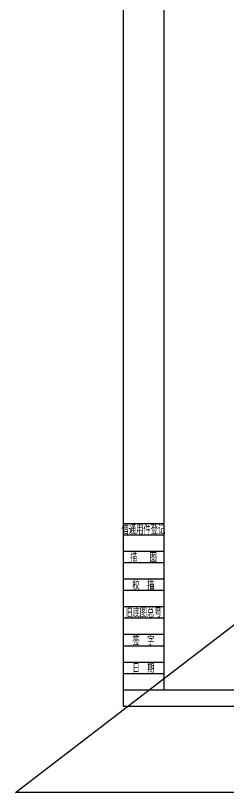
# Model space of a CAD drawing. Header units: millimetres. Extents: x -1762 to 42666, y -863 to 15979.
# Drawn here: x -910 to 397, y -629 to 4132 of the extents above; entities that cross this region are included whole.
import ezdxf
from ezdxf.enums import TextEntityAlignment as Align

# ---------------------------------------------------------------- set-up
doc = ezdxf.new("R2010")
doc.units = ezdxf.units.MM
doc.header["$LTSCALE"] = 10
doc.header["$MEASUREMENT"] = 0
doc.layers.get('DEFPOINTS').update_dxf_attribs({"linetype": 'CONTINUOUS'})
for name, color, linetype in [('1轮廓实线层', 7, 'CONTINUOUS'), ('2细线层', 3, 'CONTINUOUS'), ('图框层', 7, 'CONTINUOUS')]:
    doc.layers.add(name, color=color, linetype=linetype)
doc.styles.add('PC_TEXTSTYLE', font='romans.shx', dxfattribs={"width": 0.8, "bigfont": 'hzfs.shx'})

msp = doc.modelspace()

# ---------------------------------------------------------------- linework, layer by layer
at = {"layer": '1轮廓实线层', "ltscale": 14}
for p, q in [((-910.21, -629.25), (8552.97, 6614.39)), ((8836.87, -629.25), (-910.21, -629.25))]:
    msp.add_line(p, q, dxfattribs=at)
at = {"layer": '2细线层'}
for p, q in [((-250, 1020), (0, 1020)), ((-250, 950), (0, 950)), ((-250, 850), (0, 850)), ((-250, 780), (0, 780)), ((-250, 680), (0, 680)), ((-250, 610), (0, 610)), ((-250, 510), (0, 510)), ((-250, 440), (0, 440)), ((-250, 340), (0, 340)), ((-250, 270), (0, 270)), ((-250, 170), (0, 170)), ((-250, 100), (0, 100)), ((-250, 0), (0, 0))]:
    msp.add_line(p, q, dxfattribs=at)
at = {"layer": '2细线层', "ltscale": 14}
msp.add_point((0, 0), dxfattribs=at)
at = {"layer": 'DEFPOINTS', "color": 0, "ltscale": 14}
for p, q in [((-250, 5840), (-250, -100)), ((-250, -100), (8160, -100))]:
    msp.add_line(p, q, dxfattribs=at)
at = {"layer": '图框层', "color": 7, "ltscale": 14}
for p, q in [((0, 5740), (0, 0)), ((0, 0), (8060, 0))]:
    msp.add_line(p, q, dxfattribs=at)

# ---------------------------------------------------------------- texts
at = {"layer": '2细线层', "style": 'PC_TEXTSTYLE'}
for s, width, p in [('借通用件登记', 0.667, (-125, 985)), ('描   图', 0.6667, (-125, 815)), ('校  描', 0.667, (-125, 645)), ('旧底图总号', 0.667, (-125, 475)), ('签  字', 0.667, (-125, 305)), ('日  期', 0.667, (-124.94, 136))]:
    msp.add_text(s, height=50, dxfattribs=dict(at, width=width)).set_placement(p, align=Align.MIDDLE)

doc.saveas('drawing.dxf')
